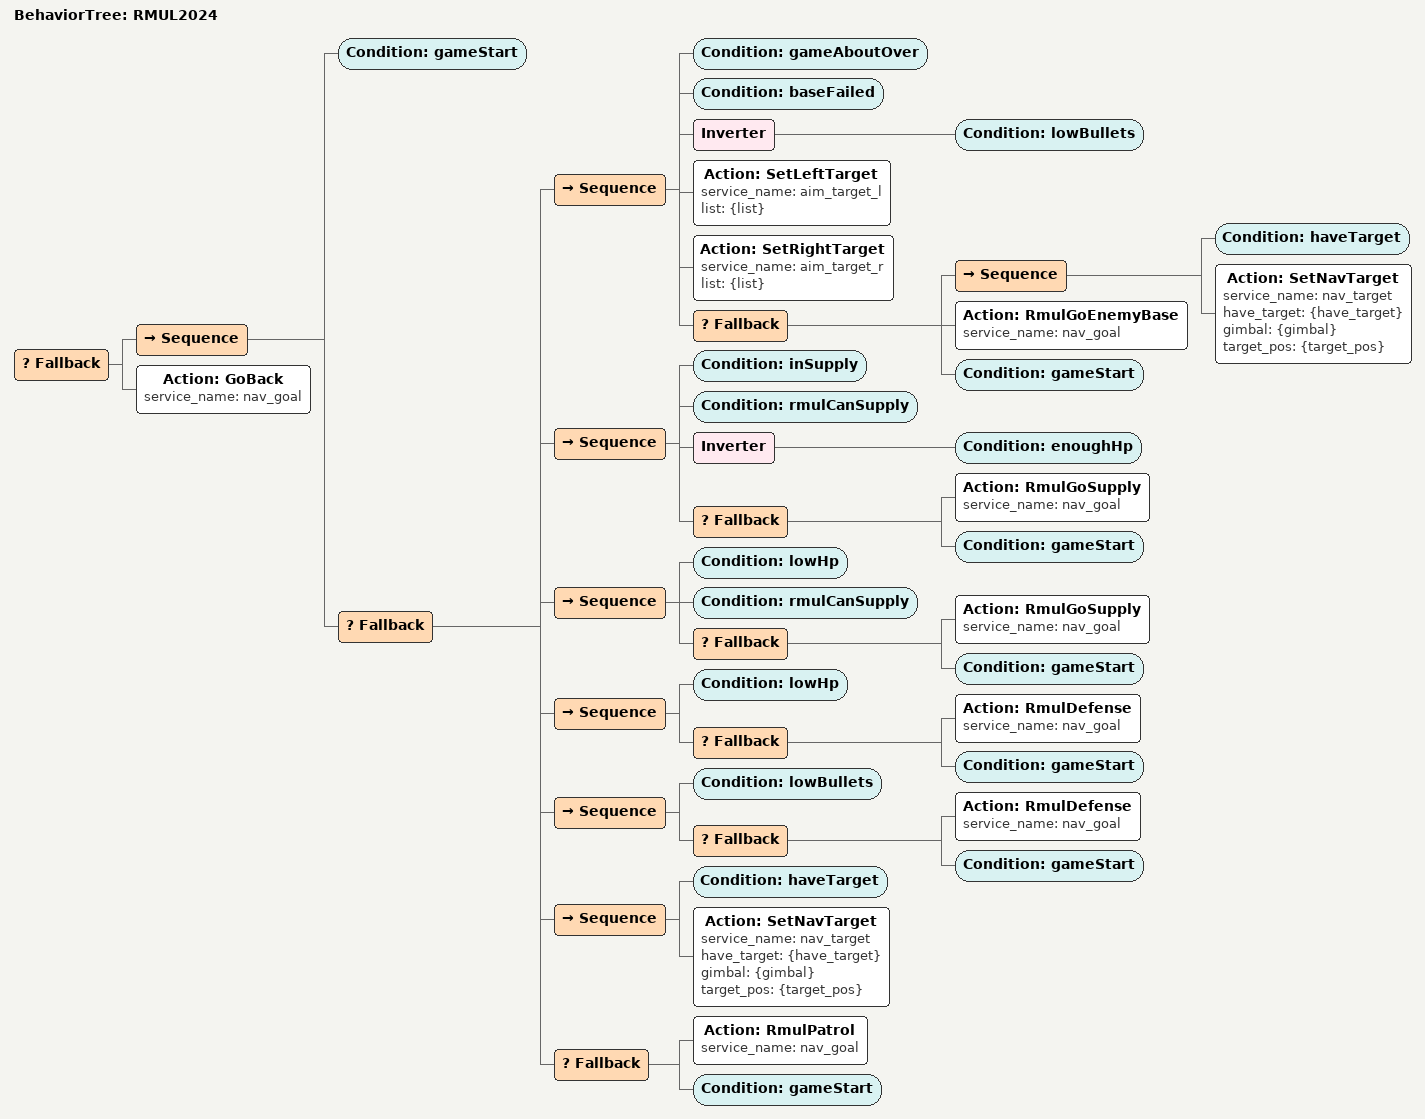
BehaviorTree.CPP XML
<?xml version="1.0"?>
<root main_tree_to_execute="RMUL2024">
  <!-- ///// 此树用于2024联盟赛 ///// -->
  <BehaviorTree ID="RMUL2024">
    <Fallback>
      <Sequence>

        <Condition ID="gameStart"/>

        <Fallback>

          <Sequence>
            <Condition ID="gameAboutOver"/>
            <Condition ID="baseFailed"/>
            <Inverter>
              <Condition ID="lowBullets"/>
            </Inverter>
            <Action ID="SetLeftTarget" service_name="aim_target_l"
              list="{list}"
            />
            <Action ID="SetRightTarget" service_name="aim_target_r"
              list="{list}"
            />
            <Fallback>
              <Sequence>
                <Condition ID="haveTarget"/>
                <Action ID="SetNavTarget" service_name="nav_target"
                  have_target="{have_target}"
                  gimbal="{gimbal}"
                  target_pos="{target_pos}"
                />
              </Sequence>
              <Action ID="RmulGoEnemyBase" service_name="nav_goal"/>
              <Condition ID="gameStart"/> <!-- TODO : 强制正确 -->
            </Fallback>
          </Sequence>

          <Sequence>
            <Condition ID="inSupply"/>
            <Condition ID="rmulCanSupply"/>
            <Inverter>
              <Condition ID="enoughHp"/>
            </Inverter>
            <Fallback>
              <Action ID="RmulGoSupply" service_name="nav_goal"/>
              <Condition ID="gameStart"/> <!-- TODO : 强制正确 -->
            </Fallback>
          </Sequence>

          <Sequence>
            <Condition ID="lowHp"/>
            <Condition ID="rmulCanSupply"/>
            <Fallback>
              <Action ID="RmulGoSupply" service_name="nav_goal"/>
            <Condition ID="gameStart"/> <!-- TODO : 强制正确 -->
            </Fallback>
          </Sequence>

          <Sequence>
            <Condition ID="lowHp"/>
            <Fallback>
              <Action ID="RmulDefense" service_name="nav_goal"/>
              <Condition ID="gameStart"/> <!-- TODO : 强制正确 -->
            </Fallback>
          </Sequence>

          <Sequence>
            <Condition ID="lowBullets"/>
            <Fallback>
              <Action ID="RmulDefense" service_name="nav_goal"/>
              <Condition ID="gameStart"/> <!-- TODO : 强制正确 -->
            </Fallback>
          </Sequence>

          <Sequence>
            <Condition ID="haveTarget"/>
            <Action ID="SetNavTarget" service_name="nav_target"
              have_target="{have_target}"
              gimbal="{gimbal}"
              target_pos="{target_pos}"
            />
          </Sequence>

          <Fallback>
            <Action ID="RmulPatrol" service_name="nav_goal"/>
            <Condition ID="gameStart"/> <!-- TODO : 强制正确 -->
          </Fallback>

        </Fallback>

      </Sequence>

      <Action ID="GoBack" service_name="nav_goal"/>
    </Fallback>
  </BehaviorTree>

</root>
